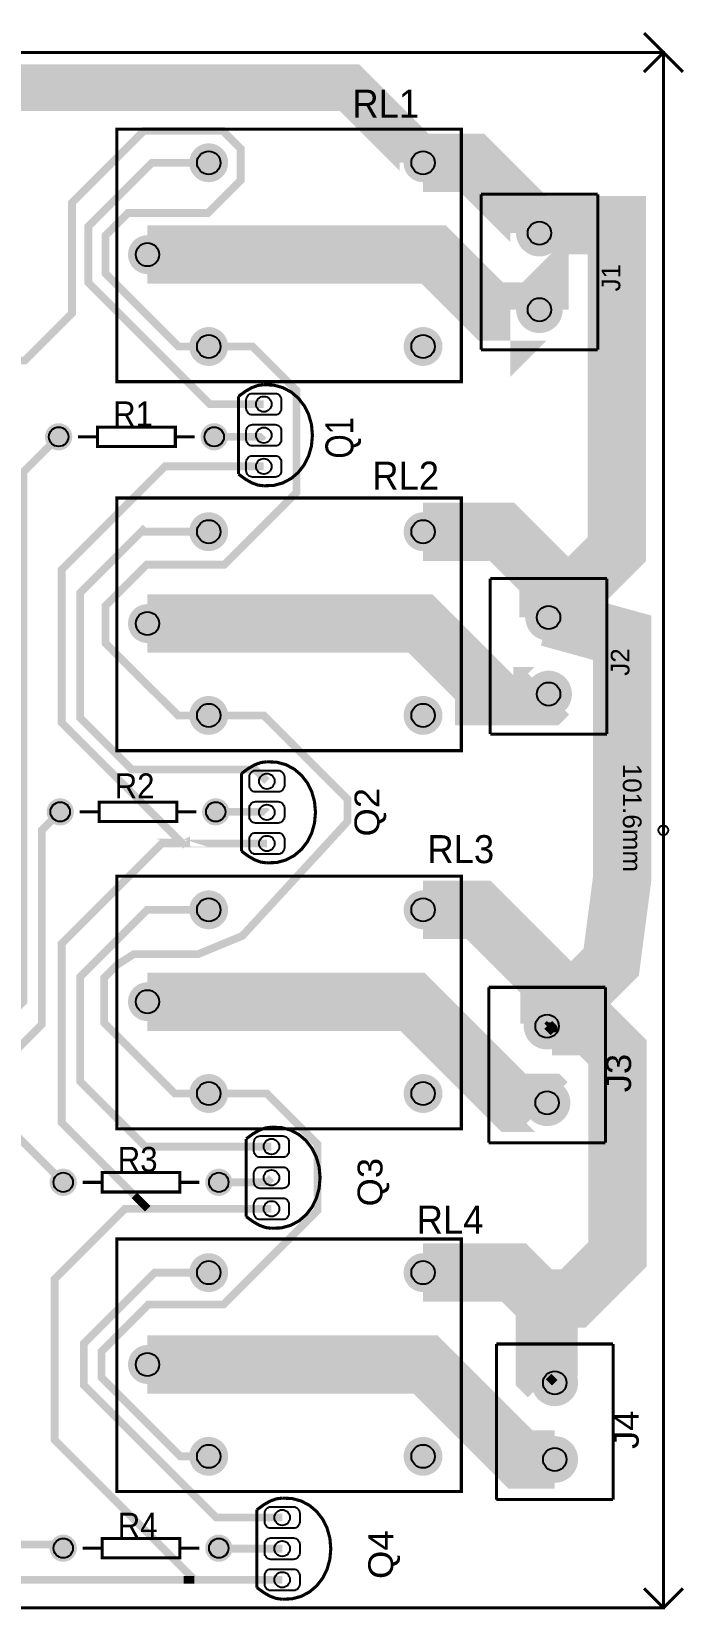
# Model space of a CAD drawing. Header units: inches. Extents: x -2.03 to 2.03, y -2.03 to 2.03.
# Drawn here: x 0.35 to 2.029, y -2.029 to 2.029 of the extents above; entities that cross this region are included whole.
import ezdxf

# ---------------------------------------------------------------- set-up
doc = ezdxf.new("R2010")
doc.units = ezdxf.units.IN
doc.layers.get('0').update_dxf_attribs({"linetype": 'CONTINUOUS'})

# ---------------------------------------------------------------- blocks, each defined once
blk = doc.blocks.new('EPAD')
at = {"const_width": 0.5}
blk.add_lwpolyline([(-0.25, 0, 1), (0.25, 0, 1)], format="xyb", close=True, dxfattribs=at)

msp = doc.modelspace()

# ---------------------------------------------------------------- linework, layer by layer
for points, const_width in [([(1.975, 1.975), (1.925, 2.025)], 0.008), ([(-2.025, 1.975), (1.975, 1.975)], 0.008), ([(-2.025, -2.025), (1.975, -2.025), (1.975, 1.975), (-2.025, 1.975), (-2.025, -2.025)], 0.008), ([(1.975, 1.975), (1.925, 1.925)], 0.008), ([(1.975, 1.975), (1.925, 1.925)], 0.008), ([(1.975, 1.975), (1.975, -2.025)], 0.008), ([(1.975, 1.975), (2.025, 1.925)], 0.008), ([(-1.147594, 1.868825), (-1.117165, 1.884573), (1.167913, 1.884573), (1.35689, 1.695596), (1.35689, 1.691535)], 0.12), ([(-0.393504, 0.541952), (-0.393504, 0.964763), (-0.387205, 0.971063), (-0.175404, 1.182863), (-0.127961, 1.182863), (0.33247, 1.182863), (0.368701, 1.219094), (0.454352, 1.304745), (0.454352, 1.589176), (0.480039, 1.614863), (0.63868, 1.773504), (0.84185, 1.773504), (0.888039, 1.727315), (0.888039, 1.646324), (0.804039, 1.562324), (0.597798, 1.562324), (0.540321, 1.504848), (0.540321, 1.406582), (0.727808, 1.219094), (0.805709, 1.219094)], 0.02), ([(0.569488, 1.128543), (1.455315, 1.128543), (1.455315, 1.77815), (0.569488, 1.77815), (0.569488, 1.128543)], 0.008), ([(1.35689, 1.691535), (1.483024, 1.691535), (1.656102, 1.518457), (1.656102, 1.510583)], 0.15), ([(0.947441, 1.070748), (0.809043, 1.070748), (0.496338, 1.383453), (0.496338, 1.527907), (0.659967, 1.691535), (0.805709, 1.691535)], 0.02), ([(1.506102, 1.610583), (1.806102, 1.610583)], 0.008), ([(1.506102, 1.610583), (1.506102, 1.210583)], 0.008), ([(1.656102, 1.510583), (1.676549, 1.531029), (1.85514, 1.531029), (1.85514, 0.697659), (1.679724, 0.522244)], 0.15), ([(1.806102, 1.610583), (1.806102, 1.210583)], 0.008), ([(0.648228, 1.455315), (1.384594, 1.455315), (1.530884, 1.309026), (1.643671, 1.309026), (1.656102, 1.321457), (1.656102, 1.313583)], 0.15), ([(0.805709, 0.270276), (0.726558, 0.270276), (0.540523, 0.456311), (0.540523, 0.551957), (0.646574, 0.658008), (0.846042, 0.658008), (1.031218, 0.843184), (1.031218, 1.105811), (0.917934, 1.219094), (0.805709, 1.219094)], 0.02), ([(1.806102, 1.210583), (1.506102, 1.210583)], 0.008), ([(0.947441, 1.120748), (0.932363, 1.118873), (0.916816, 1.113248), (0.900331, 1.103873), (0.882441, 1.090748)], 0.008), ([(0.947441, 1.120748), (0.972999, 1.119712), (0.996635, 1.113224), (1.017891, 1.101835), (1.036308, 1.0861), (1.05143, 1.06657), (1.062797, 1.0438), (1.069954, 1.018341), (1.072441, 0.990748)], 0.008), ([(0.882441, 1.090748), (0.882441, 0.890748)], 0.008), ([(0.519882, 0.961811), (0.719882, 0.961811), (0.719882, 1.011811), (0.519882, 1.011811), (0.519882, 0.961811)], 0.008), ([(0.109646, -0.579331), (0.215945, -0.579331), (0.329331, -0.465945), (0.329331, 0.89626), (0.419882, 0.986811)], 0.02), ([(0.469882, 0.986811), (0.519882, 0.986811)], 0.008), ([(0.719882, 0.986811), (0.769882, 0.986811)], 0.008), ([(0.819882, 0.986811), (0.943504, 0.986811), (0.947441, 0.990748)], 0.02), ([(0.947441, 0.860748), (0.972999, 0.861784), (0.996635, 0.868272), (1.017891, 0.879661), (1.036308, 0.895396), (1.05143, 0.914926), (1.062797, 0.937696), (1.069954, 0.963155), (1.072441, 0.990748)], 0.008), ([(0.947441, 0.910748), (0.692953, 0.910748), (0.427756, 0.645551), (0.427756, 0.251851), (0.736733, -0.057126), (0.736732, -0.057126), (0.742717, -0.059016), (0.747913, -0.056496), (0.747913, -0.059016), (0.742717, -0.059016), (0.685078, -0.059016), (0.427756, -0.316338), (0.427756, -0.777381), (0.614557, -0.964183)], 0.02), ([(0.947441, 0.860748), (0.932363, 0.862623), (0.916816, 0.868248), (0.900331, 0.877623), (0.882441, 0.890748)], 0.008), ([(0.569488, 0.179724), (1.455315, 0.179724), (1.455315, 0.829331), (0.569488, 0.829331), (0.569488, 0.179724)], 0.008), ([(1.35689, 0.742717), (1.559682, 0.742717), (1.679724, 0.622674), (1.679724, 0.522244)], 0.15), ([(0.805709, 0.742717), (0.640354, 0.742717), (0.636498, 0.746573), (0.475, 0.585075), (0.475, 0.264622), (0.608472, 0.13115), (0.925149, 0.13115), (0.955315, 0.100984)], 0.02), ([(1.529724, 0.622244), (1.829724, 0.622244)], 0.008), ([(1.529724, 0.622244), (1.529724, 0.222244)], 0.008), ([(1.829724, 0.622244), (1.829724, 0.222244)], 0.008), ([(0.648228, 0.506496), (1.350547, 0.506496), (1.51437, 0.342673), (1.51437, 0.31967), (1.67415, 0.31967), (1.679724, 0.325244)], 0.15), ([(1.679724, 0.522244), (1.868701, 0.470032), (1.868701, -0.151127), (1.840829, -0.363896), (1.682116, -0.522609)], 0.15), ([(0.805709, 0.270276), (0.946865, 0.270276), (1.162367, 0.054774), (1.162367, -0.002988), (0.892323, -0.296654), (0.77815, -0.343898), (0.612795, -0.343898), (0.569804, -0.371457), (0.537117, -0.404144), (0.537117, -0.520187), (0.719094, -0.702165), (0.805709, -0.702165)], 0.02), ([(1.829724, 0.222244), (1.529724, 0.222244)], 0.008), ([(0.955315, 0.150984), (0.940237, 0.149109), (0.92469, 0.143484), (0.908206, 0.134109), (0.890315, 0.120984)], 0.008), ([(0.890315, 0.120984), (0.890315, -0.079016)], 0.008), ([(0.955315, 0.150984), (0.980873, 0.149948), (1.004509, 0.14346), (1.025765, 0.132071), (1.044182, 0.116336), (1.059304, 0.096806), (1.070671, 0.074036), (1.077828, 0.048578), (1.080315, 0.020984)], 0.008), ([(0.523819, -0.002756), (0.723819, -0.002756), (0.723819, 0.047244), (0.523819, 0.047244), (0.523819, -0.002756)], 0.008), ([(0.109646, -0.679331), (0.222244, -0.679331), (0.376575, -0.525), (0.376575, -0.025), (0.423819, 0.022244)], 0.02), ([(0.473819, 0.022244), (0.523819, 0.022244)], 0.008), ([(0.723819, 0.022244), (0.773819, 0.022244)], 0.008), ([(0.823819, 0.022244), (0.954055, 0.022244), (0.955315, 0.020984)], 0.02), ([(0.955315, -0.109016), (0.980873, -0.10798), (1.004509, -0.101491), (1.025765, -0.090103), (1.044182, -0.074367), (1.059304, -0.054838), (1.070671, -0.032067), (1.077828, -0.006609), (1.080315, 0.020984)], 0.008), ([(0.955315, -0.059016), (0.747913, -0.059016)], 0.02), ([(0.955315, -0.109016), (0.940237, -0.107141), (0.92469, -0.101516), (0.908206, -0.092141), (0.890315, -0.079016)], 0.008), ([(0.569488, -0.792717), (1.455315, -0.792717), (1.455315, -0.14311), (0.569488, -0.14311), (0.569488, -0.792717)], 0.008), ([(1.35689, -0.229724), (1.499468, -0.229724), (1.682116, -0.412372), (1.682116, -0.522609)], 0.15), ([(0.967126, -0.838701), (0.643031, -0.838701), (0.475, -0.670669), (0.475, -0.402526), (0.647802, -0.229724), (0.805709, -0.229724)], 0.02), ([(0.648228, -0.465945), (1.329331, -0.465945), (1.589173, -0.725787), (1.675638, -0.725787), (1.675787, -0.725937)], 0.15), ([(1.525787, -0.428937), (1.825787, -0.428937)], 0.008), ([(1.525787, -0.428937), (1.525787, -0.828937)], 0.008), ([(1.825787, -0.428937), (1.825787, -0.828937)], 0.008), ([(1.688444, -0.528937), (1.789961, -0.528937), (1.85689, -0.595866), (1.85689, -1.115715), (1.74288, -1.229724), (1.679724, -1.229724), (1.679724, -1.430512)], 0.15), ([(1.682116, -0.522609), (1.675787, -0.528937)], 0.02), ([(1.691871, -0.545021), (1.675787, -0.528937)], 0.02), ([(1.675787, -0.528937), (1.688444, -0.528937)], 0.02), ([(1.682116, -0.522609), (1.688444, -0.528937), (1.691871, -0.532364), (1.691871, -0.545021)], 0.02), ([(0.805709, -1.635236), (0.732736, -1.635236), (0.530118, -1.432618), (0.530118, -1.365432), (0.65077, -1.24478), (0.84373, -1.24478), (1.085236, -1.003274), (1.085236, -0.832087), (0.955315, -0.702165), (0.805709, -0.702165)], 0.02), ([(0.431693, -0.930512), (0.282265, -0.781083), (0.154646, -0.781083), (0.109646, -0.779331)], 0.02), ([(0.967126, -0.788701), (0.952048, -0.790576), (0.936501, -0.796201), (0.920017, -0.805576), (0.902126, -0.818701)], 0.008), ([(0.967126, -0.788701), (0.992684, -0.789737), (1.01632, -0.796225), (1.037576, -0.807614), (1.055993, -0.823349), (1.071115, -0.842879), (1.082482, -0.865649), (1.089639, -0.891107), (1.092126, -0.918701)], 0.008), ([(0.902126, -0.818701), (0.902126, -1.018701)], 0.008), ([(1.825787, -0.828937), (1.525787, -0.828937)], 0.008), ([(0.109646, -0.879331), (0.27125, -1.040935), (0.27125, -1.861733), (0.421969, -1.861733), (0.431693, -1.871457)], 0.02), ([(0.481693, -0.930512), (0.531693, -0.930512)], 0.008), ([(0.531693, -0.955512), (0.731693, -0.955512), (0.731693, -0.905512), (0.531693, -0.905512), (0.531693, -0.955512)], 0.008), ([(0.731693, -0.930512), (0.781693, -0.930512)], 0.008), ([(0.831693, -0.930512), (0.955315, -0.930512), (0.967126, -0.918701)], 0.02), ([(0.967126, -1.048701), (0.992684, -1.047665), (1.01632, -1.041176), (1.037576, -1.029788), (1.055993, -1.014052), (1.071115, -0.994523), (1.082482, -0.971752), (1.089639, -0.946294), (1.092126, -0.918701)], 0.008), ([(0.614557, -0.964183), (0.649076, -0.998701)], 0.02), ([(0.817001, -1.952717), (0.768858, -1.952717), (0.409566, -1.593425), (0.409566, -1.179264), (0.590129, -0.998701), (0.649076, -0.998701)], 0.02), ([(0.649076, -0.998701), (0.757205, -0.998701), (0.812323, -0.998701), (0.879252, -0.998701), (0.929173, -0.998701), (0.940984, -0.998701), (0.956732, -0.998701), (0.967126, -0.998701)], 0.02), ([(0.967126, -1.048701), (0.952048, -1.046826), (0.936501, -1.041201), (0.920017, -1.031826), (0.902126, -1.018701)], 0.008), ([(0.569488, -1.725787), (1.455315, -1.725787), (1.455315, -1.076181), (0.569488, -1.076181), (0.569488, -1.725787)], 0.008), ([(1.35689, -1.162795), (1.590587, -1.162795), (1.669788, -1.241997), (1.669788, -1.420576), (1.679724, -1.430512)], 0.15), ([(0.994685, -1.792717), (0.825357, -1.792717), (0.484603, -1.451963), (0.484603, -1.344967), (0.666775, -1.162795), (0.805709, -1.162795)], 0.02), ([(0.648228, -1.399016), (1.363017, -1.399016), (1.594287, -1.630286), (1.607261, -1.64326), (1.695472, -1.64326)], 0.15), ([(1.545472, -1.34626), (1.845472, -1.34626)], 0.008), ([(1.545472, -1.34626), (1.545472, -1.74626)], 0.008), ([(1.845472, -1.34626), (1.845472, -1.74626)], 0.008), ([(1.679724, -1.430512), (1.695472, -1.44626)], 0.02), ([(0.994685, -1.742717), (0.979607, -1.744591), (0.96406, -1.750217), (0.947576, -1.759591), (0.929685, -1.772717)], 0.008), ([(0.994685, -1.742717), (1.020243, -1.743752), (1.043879, -1.750241), (1.065135, -1.76163), (1.083552, -1.777365), (1.098674, -1.796894), (1.110041, -1.819665), (1.117198, -1.845123), (1.119685, -1.872717)], 0.008), ([(1.845472, -1.74626), (1.545472, -1.74626)], 0.008), ([(-0.097441, -1.771457), (0.083819, -1.952717), (0.741299, -1.952717)], 0.02), ([(0.929685, -1.772717), (0.929685, -1.972717)], 0.008), ([(0.531693, -1.896457), (0.731693, -1.896457), (0.731693, -1.846457), (0.531693, -1.846457), (0.531693, -1.896457)], 0.008), ([(0.994685, -1.872717), (0.832953, -1.872717), (0.831693, -1.871457)], 0.02), ([(0.481693, -1.871457), (0.531693, -1.871457)], 0.008), ([(0.731693, -1.871457), (0.781693, -1.871457)], 0.008), ([(0.994685, -2.002717), (1.020243, -2.001681), (1.043879, -1.995192), (1.065135, -1.983804), (1.083552, -1.968068), (1.098674, -1.948539), (1.110041, -1.925768), (1.117198, -1.90031), (1.119685, -1.872717)], 0.008), ([(0.741299, -1.952717), (0.768858, -1.952717)], 0.02), ([(0.994685, -1.952717), (0.982874, -1.952717), (0.817026, -1.952717), (0.817001, -1.952717)], 0.02), ([(0.994685, -2.002717), (0.979607, -2.000842), (0.96406, -1.995217), (0.947576, -1.985842), (0.929685, -1.972717)], 0.008), ([(1.975, -2.025), (1.925, -1.975)], 0.008), ([(1.975, -2.025), (2.025, -1.975)], 0.008)]:
    msp.add_lwpolyline(points, dxfattribs=dict(const_width=const_width))
for points in [[(0.902441, 1.059248), (0.902441, 1.082248), (0.902759, 1.08552), (0.903675, 1.088545), (0.90513, 1.091265), (0.907066, 1.093623), (0.909423, 1.095559), (0.912144, 1.097014), (0.915169, 1.09793), (0.918441, 1.098248), (0.976441, 1.098248), (0.979713, 1.09793), (0.982738, 1.097014), (0.985459, 1.095559), (0.987816, 1.093623), (0.989752, 1.091265), (0.991207, 1.088545), (0.992122, 1.08552), (0.992441, 1.082248), (0.992441, 1.059248), (0.992122, 1.055976), (0.991207, 1.052951), (0.989752, 1.050231), (0.987816, 1.047873), (0.985459, 1.045937), (0.982738, 1.044482), (0.979713, 1.043567), (0.976441, 1.043248), (0.918441, 1.043248), (0.915169, 1.043567), (0.912144, 1.044482), (0.909423, 1.045937), (0.907066, 1.047873), (0.90513, 1.050231), (0.903675, 1.052951), (0.902759, 1.055976), (0.902441, 1.059248)], [(0.902441, 0.979248), (0.902441, 1.002248), (0.902759, 1.00552), (0.903675, 1.008545), (0.90513, 1.011265), (0.907066, 1.013623), (0.909423, 1.015559), (0.912144, 1.017014), (0.915169, 1.01793), (0.918441, 1.018248), (0.976441, 1.018248), (0.979713, 1.01793), (0.982738, 1.017014), (0.985459, 1.015559), (0.987816, 1.013623), (0.989752, 1.011265), (0.991207, 1.008545), (0.992122, 1.00552), (0.992441, 1.002248), (0.992441, 0.979248), (0.992122, 0.975976), (0.991207, 0.972951), (0.989752, 0.970231), (0.987816, 0.967873), (0.985459, 0.965937), (0.982738, 0.964482), (0.979713, 0.963567), (0.976441, 0.963248), (0.918441, 0.963248), (0.915169, 0.963567), (0.912144, 0.964482), (0.909423, 0.965937), (0.907066, 0.967873), (0.90513, 0.970231), (0.903675, 0.972951), (0.902759, 0.975976), (0.902441, 0.979248)], [(0.902441, 0.899248), (0.902441, 0.922248), (0.902759, 0.92552), (0.903675, 0.928545), (0.90513, 0.931265), (0.907066, 0.933623), (0.909423, 0.935559), (0.912144, 0.937014), (0.915169, 0.93793), (0.918441, 0.938248), (0.976441, 0.938248), (0.979713, 0.93793), (0.982738, 0.937014), (0.985459, 0.935559), (0.987816, 0.933623), (0.989752, 0.931265), (0.991207, 0.928545), (0.992122, 0.92552), (0.992441, 0.922248), (0.992441, 0.899248), (0.992122, 0.895976), (0.991207, 0.892951), (0.989752, 0.890231), (0.987816, 0.887873), (0.985459, 0.885937), (0.982738, 0.884482), (0.979713, 0.883567), (0.976441, 0.883248), (0.918441, 0.883248), (0.915169, 0.883567), (0.912144, 0.884482), (0.909423, 0.885937), (0.907066, 0.887873), (0.90513, 0.890231), (0.903675, 0.892951), (0.902759, 0.895976), (0.902441, 0.899248)], [(0.910315, 0.089484), (0.910315, 0.112484), (0.910633, 0.115756), (0.911549, 0.118781), (0.913004, 0.121502), (0.91494, 0.123859), (0.917297, 0.125795), (0.920018, 0.12725), (0.923043, 0.128166), (0.926315, 0.128484), (0.984315, 0.128484), (0.987587, 0.128166), (0.990612, 0.12725), (0.993333, 0.125795), (0.99569, 0.123859), (0.997626, 0.121502), (0.999081, 0.118781), (0.999996, 0.115756), (1.000315, 0.112484), (1.000315, 0.089484), (0.999996, 0.086213), (0.999081, 0.083187), (0.997626, 0.080467), (0.99569, 0.078109), (0.993333, 0.076174), (0.990612, 0.074719), (0.987587, 0.073803), (0.984315, 0.073484), (0.926315, 0.073484), (0.923043, 0.073803), (0.920018, 0.074719), (0.917297, 0.076174), (0.91494, 0.078109), (0.913004, 0.080467), (0.911549, 0.083187), (0.910633, 0.086213), (0.910315, 0.089484)], [(0.910315, 0.009484), (0.910315, 0.032484), (0.910633, 0.035756), (0.911549, 0.038781), (0.913004, 0.041502), (0.91494, 0.043859), (0.917297, 0.045795), (0.920018, 0.04725), (0.923043, 0.048166), (0.926315, 0.048484), (0.984315, 0.048484), (0.987587, 0.048166), (0.990612, 0.04725), (0.993333, 0.045795), (0.99569, 0.043859), (0.997626, 0.041502), (0.999081, 0.038781), (0.999996, 0.035756), (1.000315, 0.032484), (1.000315, 0.009484), (0.999996, 0.006213), (0.999081, 0.003187), (0.997626, 0.000467), (0.99569, -0.001891), (0.993333, -0.003826), (0.990612, -0.005281), (0.987587, -0.006197), (0.984315, -0.006516), (0.926315, -0.006516), (0.923043, -0.006197), (0.920018, -0.005281), (0.917297, -0.003826), (0.91494, -0.001891), (0.913004, 0.000467), (0.911549, 0.003187), (0.910633, 0.006213), (0.910315, 0.009484)], [(0.910315, -0.070516), (0.910315, -0.047516), (0.910633, -0.044244), (0.911549, -0.041219), (0.913004, -0.038498), (0.91494, -0.036141), (0.917297, -0.034205), (0.920018, -0.03275), (0.923043, -0.031834), (0.926315, -0.031516), (0.984315, -0.031516), (0.987587, -0.031834), (0.990612, -0.03275), (0.993333, -0.034205), (0.99569, -0.036141), (0.997626, -0.038498), (0.999081, -0.041219), (0.999996, -0.044244), (1.000315, -0.047516), (1.000315, -0.070516), (0.999996, -0.073787), (0.999081, -0.076813), (0.997626, -0.079533), (0.99569, -0.081891), (0.993333, -0.083826), (0.990612, -0.085281), (0.987587, -0.086197), (0.984315, -0.086516), (0.926315, -0.086516), (0.923043, -0.086197), (0.920018, -0.085281), (0.917297, -0.083826), (0.91494, -0.081891), (0.913004, -0.079533), (0.911549, -0.076813), (0.910633, -0.073787), (0.910315, -0.070516)], [(0.922126, -0.850201), (0.922126, -0.827201), (0.922444, -0.823929), (0.92336, -0.820904), (0.924815, -0.818183), (0.926751, -0.815826), (0.929108, -0.81389), (0.931829, -0.812435), (0.934854, -0.811519), (0.938126, -0.811201), (0.996126, -0.811201), (0.999398, -0.811519), (1.002423, -0.812435), (1.005144, -0.81389), (1.007501, -0.815826), (1.009437, -0.818183), (1.010892, -0.820904), (1.011807, -0.823929), (1.012126, -0.827201), (1.012126, -0.850201), (1.011807, -0.853472), (1.010892, -0.856498), (1.009437, -0.859218), (1.007501, -0.861576), (1.005144, -0.863511), (1.002423, -0.864967), (0.999398, -0.865882), (0.996126, -0.866201), (0.938126, -0.866201), (0.934854, -0.865882), (0.931829, -0.864967), (0.929108, -0.863511), (0.926751, -0.861576), (0.924815, -0.859218), (0.92336, -0.856498), (0.922444, -0.853472), (0.922126, -0.850201)], [(0.922126, -0.930201), (0.922126, -0.907201), (0.922444, -0.903929), (0.92336, -0.900904), (0.924815, -0.898183), (0.926751, -0.895826), (0.929108, -0.89389), (0.931829, -0.892435), (0.934854, -0.891519), (0.938126, -0.891201), (0.996126, -0.891201), (0.999398, -0.891519), (1.002423, -0.892435), (1.005144, -0.89389), (1.007501, -0.895826), (1.009437, -0.898183), (1.010892, -0.900904), (1.011807, -0.903929), (1.012126, -0.907201), (1.012126, -0.930201), (1.011807, -0.933472), (1.010892, -0.936498), (1.009437, -0.939218), (1.007501, -0.941576), (1.005144, -0.943511), (1.002423, -0.944967), (0.999398, -0.945882), (0.996126, -0.946201), (0.938126, -0.946201), (0.934854, -0.945882), (0.931829, -0.944967), (0.929108, -0.943511), (0.926751, -0.941576), (0.924815, -0.939218), (0.92336, -0.936498), (0.922444, -0.933472), (0.922126, -0.930201)], [(0.922126, -1.010201), (0.922126, -0.987201), (0.922444, -0.983929), (0.92336, -0.980904), (0.924815, -0.978183), (0.926751, -0.975826), (0.929108, -0.97389), (0.931829, -0.972435), (0.934854, -0.971519), (0.938126, -0.971201), (0.996126, -0.971201), (0.999398, -0.971519), (1.002423, -0.972435), (1.005144, -0.97389), (1.007501, -0.975826), (1.009437, -0.978183), (1.010892, -0.980904), (1.011807, -0.983929), (1.012126, -0.987201), (1.012126, -1.010201), (1.011807, -1.013472), (1.010892, -1.016498), (1.009437, -1.019218), (1.007501, -1.021576), (1.005144, -1.023511), (1.002423, -1.024967), (0.999398, -1.025882), (0.996126, -1.026201), (0.938126, -1.026201), (0.934854, -1.025882), (0.931829, -1.024967), (0.929108, -1.023511), (0.926751, -1.021576), (0.924815, -1.019218), (0.92336, -1.016498), (0.922444, -1.013472), (0.922126, -1.010201)], [(0.949685, -1.804217), (0.949685, -1.781217), (0.950004, -1.777945), (0.950919, -1.77492), (0.952374, -1.772199), (0.95431, -1.769842), (0.956667, -1.767906), (0.959388, -1.766451), (0.962413, -1.765535), (0.965685, -1.765217), (1.023685, -1.765217), (1.026957, -1.765535), (1.029982, -1.766451), (1.032703, -1.767906), (1.03506, -1.769842), (1.036996, -1.772199), (1.038451, -1.77492), (1.039367, -1.777945), (1.039685, -1.781217), (1.039685, -1.804217), (1.039367, -1.807488), (1.038451, -1.810513), (1.036996, -1.813234), (1.03506, -1.815591), (1.032703, -1.817527), (1.029982, -1.818982), (1.026957, -1.819898), (1.023685, -1.820217), (0.965685, -1.820217), (0.962413, -1.819898), (0.959388, -1.818982), (0.956667, -1.817527), (0.95431, -1.815591), (0.952374, -1.813234), (0.950919, -1.810513), (0.950004, -1.807488), (0.949685, -1.804217)], [(0.949685, -1.884217), (0.949685, -1.861217), (0.950004, -1.857945), (0.950919, -1.85492), (0.952374, -1.852199), (0.95431, -1.849842), (0.956667, -1.847906), (0.959388, -1.846451), (0.962413, -1.845535), (0.965685, -1.845217), (1.023685, -1.845217), (1.026957, -1.845535), (1.029982, -1.846451), (1.032703, -1.847906), (1.03506, -1.849842), (1.036996, -1.852199), (1.038451, -1.85492), (1.039367, -1.857945), (1.039685, -1.861217), (1.039685, -1.884217), (1.039367, -1.887488), (1.038451, -1.890513), (1.036996, -1.893234), (1.03506, -1.895591), (1.032703, -1.897527), (1.029982, -1.898982), (1.026957, -1.899898), (1.023685, -1.900217), (0.965685, -1.900217), (0.962413, -1.899898), (0.959388, -1.898982), (0.956667, -1.897527), (0.95431, -1.895591), (0.952374, -1.893234), (0.950919, -1.890513), (0.950004, -1.887488), (0.949685, -1.884217)], [(0.949685, -1.964217), (0.949685, -1.941217), (0.950004, -1.937945), (0.950919, -1.93492), (0.952374, -1.932199), (0.95431, -1.929842), (0.956667, -1.927906), (0.959388, -1.926451), (0.962413, -1.925535), (0.965685, -1.925217), (1.023685, -1.925217), (1.026957, -1.925535), (1.029982, -1.926451), (1.032703, -1.927906), (1.03506, -1.929842), (1.036996, -1.932199), (1.038451, -1.93492), (1.039367, -1.937945), (1.039685, -1.941217), (1.039685, -1.964217), (1.039367, -1.967488), (1.038451, -1.970513), (1.036996, -1.973234), (1.03506, -1.975591), (1.032703, -1.977527), (1.029982, -1.978982), (1.026957, -1.979898), (1.023685, -1.980217), (0.965685, -1.980217), (0.962413, -1.979898), (0.959388, -1.978982), (0.956667, -1.977527), (0.95431, -1.975591), (0.952374, -1.973234), (0.950919, -1.970513), (0.950004, -1.967488), (0.949685, -1.964217)]]:
    msp.add_lwpolyline(points, close=True)
for centre, radius in [((0.805709, 1.691535), 0.03), ((1.35689, 1.691535), 0.03), ((1.656102, 1.510583), 0.03), ((0.648228, 1.455315), 0.03), ((1.656102, 1.313583), 0.03), ((0.805709, 1.219095), 0.03), ((1.35689, 1.219095), 0.03), ((0.947441, 1.070748), 0.02), ((0.419882, 0.986811), 0.025), ((0.819882, 0.986811), 0.025), ((0.947441, 0.990748), 0.02), ((0.947441, 0.910748), 0.02), ((0.805709, 0.742717), 0.03), ((1.35689, 0.742717), 0.03), ((0.648228, 0.506496), 0.03), ((1.679724, 0.522244), 0.03), ((1.679724, 0.325244), 0.03), ((0.805709, 0.270276), 0.03), ((1.35689, 0.270276), 0.03), ((0.955315, 0.100984), 0.02), ((0.423819, 0.022244), 0.025), ((0.823819, 0.022244), 0.025), ((0.955315, 0.020984), 0.02), ((0.955315, -0.059016), 0.02), ((1.975, -0.025), 0.0125), ((0.805709, -0.229724), 0.03), ((1.35689, -0.229724), 0.03), ((0.648228, -0.465945), 0.03), ((1.675787, -0.528937), 0.03), ((0.805709, -0.702165), 0.03), ((1.35689, -0.702165), 0.03), ((1.675787, -0.725937), 0.03), ((0.967126, -0.838701), 0.02), ((0.431693, -0.930512), 0.025), ((0.831693, -0.930512), 0.025), ((0.967126, -0.918701), 0.02), ((0.967126, -0.998701), 0.02), ((0.805709, -1.162795), 0.03), ((1.35689, -1.162795), 0.03), ((0.648228, -1.399016), 0.03), ((1.695472, -1.44626), 0.03), ((0.805709, -1.635236), 0.03), ((1.35689, -1.635236), 0.03), ((1.695472, -1.64326), 0.03), ((0.994685, -1.792717), 0.02), ((0.431693, -1.871457), 0.025), ((0.831693, -1.871457), 0.025), ((0.994685, -1.872717), 0.02), ((0.994685, -1.952717), 0.02)]:
    msp.add_circle(centre, radius)

# ---------------------------------------------------------------- block references
for p, xscale, yscale in [((0.805709, 1.691535), 0.1, 0.1), ((1.35689, 1.691535), 0.1, 0.1), ((1.656102, 1.510583), 0.12, 0.12), ((0.648228, 1.455315), 0.1, 0.1), ((1.656102, 1.313583), 0.12, 0.12), ((0.805709, 1.219094), 0.1, 0.1), ((1.35689, 1.219094), 0.1, 0.1), ((0.419882, 0.986811), 0.07, 0.07), ((0.819882, 0.986811), 0.07, 0.07), ((0.805709, 0.742717), 0.1, 0.1), ((1.35689, 0.742717), 0.1, 0.1), ((1.679724, 0.522244), 0.12, 0.12), ((0.648228, 0.506496), 0.1, 0.1), ((1.679724, 0.325244), 0.12, 0.12), ((0.805709, 0.270276), 0.1, 0.1), ((1.35689, 0.270276), 0.1, 0.1), ((0.423819, 0.022244), 0.07, 0.07), ((0.823819, 0.022244), 0.07, 0.07), ((0.805709, -0.229724), 0.1, 0.1), ((1.35689, -0.229724), 0.1, 0.1), ((0.648228, -0.465945), 0.1, 0.1), ((1.675787, -0.528937), 0.12, 0.12), ((0.805709, -0.702165), 0.1, 0.1), ((1.35689, -0.702165), 0.1, 0.1), ((1.675787, -0.725937), 0.12, 0.12), ((0.431693, -0.930512), 0.07, 0.07), ((0.831693, -0.930512), 0.07, 0.07), ((0.805709, -1.162795), 0.1, 0.1), ((1.35689, -1.162795), 0.1, 0.1), ((0.648228, -1.399016), 0.1, 0.1), ((1.695472, -1.44626), 0.12, 0.12), ((0.805709, -1.635236), 0.1, 0.1), ((1.35689, -1.635236), 0.1, 0.1), ((1.695472, -1.64326), 0.12, 0.12), ((0.431693, -1.871457), 0.07, 0.07), ((0.831693, -1.871457), 0.07, 0.07)]:
    msp.add_blockref('EPAD', p, dxfattribs=dict(xscale=xscale, yscale=yscale))

# ---------------------------------------------------------------- texts
for s, height, width, p in [('RL1', 0.072, 0.972222, (1.175118, 1.807646)), ('R1', 0.064, 0.9375, (0.559882, 1.013811)), ('RL2', 0.072, 0.972222, (1.226299, 0.850953)), ('R2', 0.064, 0.9375, (0.563819, 0.057118)), ('RL3', 0.072, 0.972222, (1.368031, -0.109677)), ('R3', 0.064, 0.9375, (0.571693, -0.903512)), ('RL4', 0.072, 0.972222, (1.340472, -1.062433)), ('R4', 0.064, 0.9375, (0.571693, -1.844457))]:
    msp.add_text(s, height=height, dxfattribs=dict(width=width)).set_placement(p)
for s, height, rotation, width, p in [('J1', 0.048, 90, 1.041667, (1.864102, 1.360583)), ('Q1', 0.072, 90, 0.833333, (1.177874, 0.930748)), ('J2', 0.048, 90, 1.041667, (1.887724, 0.372244)), ('101.6mm', 0.048, -90, 1.041667, (1.87063, 0.146063)), ('Q2', 0.064, 90, 1.09375, (1.24474, -0.041142)), ('J3', 0.064, 90, 1.09375, (1.891787, -0.698937)), ('Q3', 0.064, 90, 1.09375, (1.252614, -0.992638)), ('J4', 0.064, 90, 1.09375, (1.911472, -1.61626)), ('Q4', 0.064, 90, 1.09375, (1.280173, -1.950591))]:
    msp.add_text(s, height=height, rotation=rotation, dxfattribs=dict(width=width)).set_placement(p)

doc.saveas('drawing.dxf')
